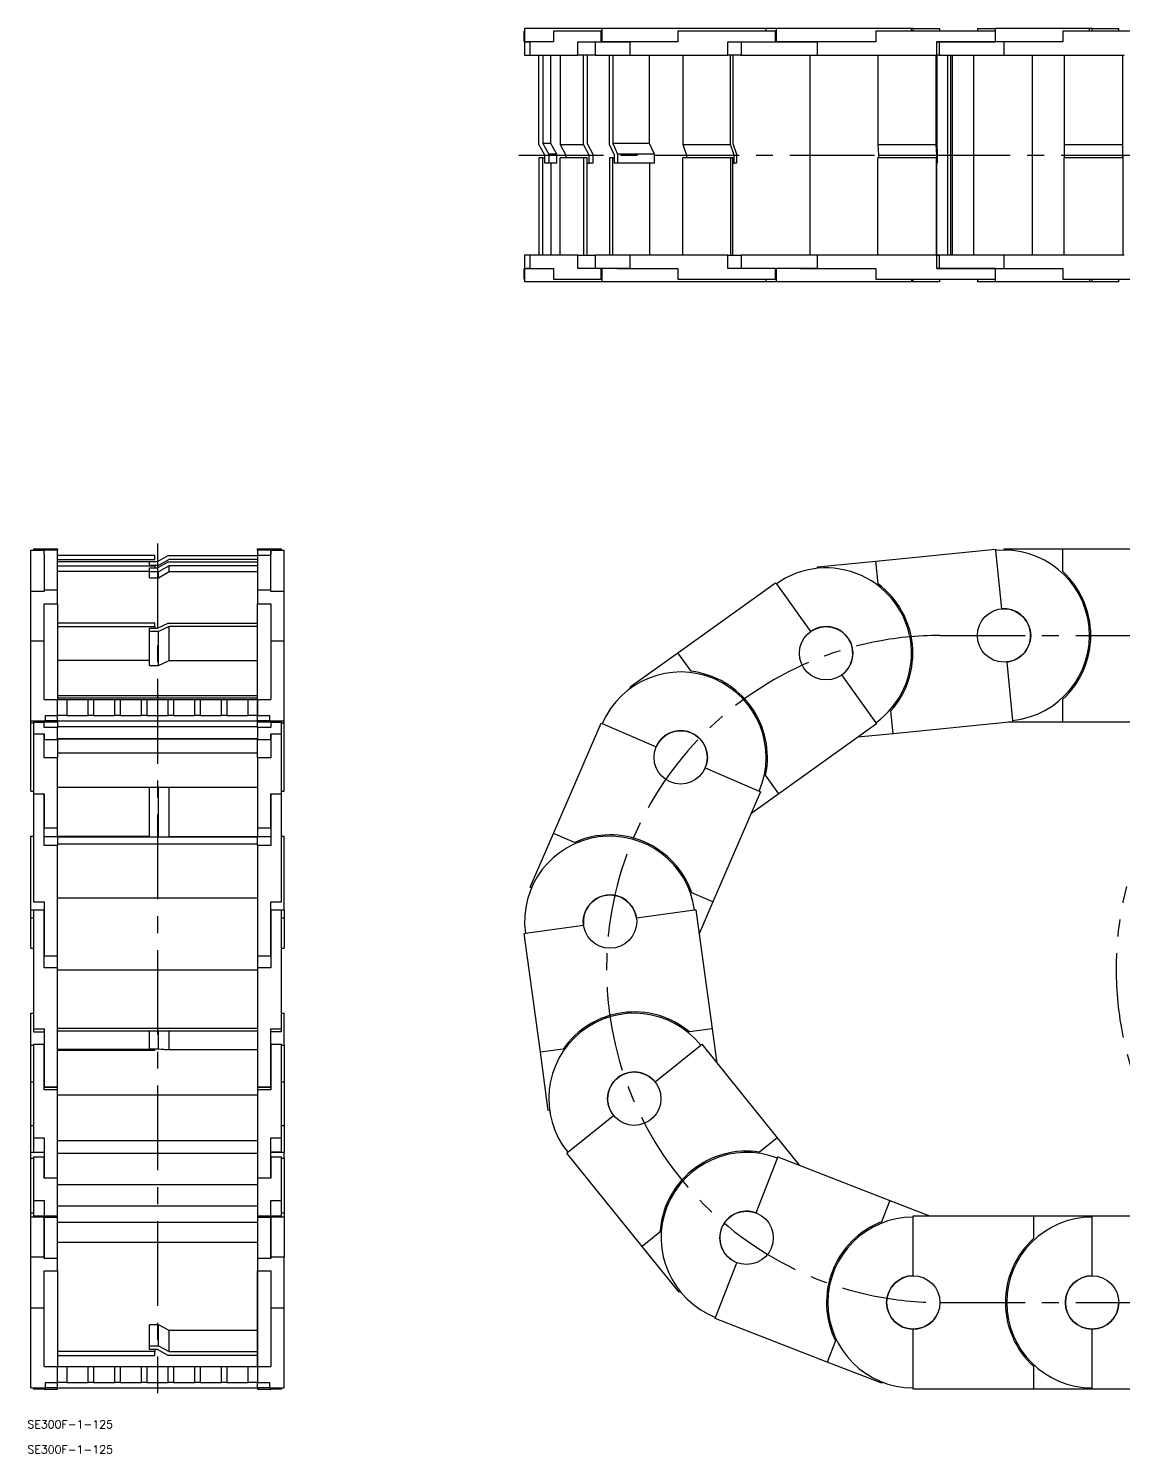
# Model space of a CAD drawing. Extents: x -186 to 859, y -439 to 95.
# Drawn here: x -186 to 225, y -439 to 95 of the extents above; entities that cross this region are included whole.
import ezdxf

# ---------------------------------------------------------------- set-up
doc = ezdxf.new("R2010")
doc.units = 0
doc.linetypes.add('CENTER', pattern=[50.8, 31.75, -6.35, 6.35, -6.35])
doc.linetypes.add('PHANTOM', pattern=[63.5, 31.75, -6.35, 6.35, -6.35, 6.35, -6.35])
doc.layers.get('0').update_dxf_attribs({"linetype": 'CONTINUOUS'})
doc.layers.add('CENTER', color=1, linetype='CONTINUOUS')
doc.styles.get("Standard").update_dxf_attribs({"font": 'txt.shx', "height": 3, "bigfont": 'bigfont.shx'})

# ---------------------------------------------------------------- blocks, each defined once
blk = doc.blocks.new('*U2')
at = {"color": 7, "linetype": 'CONTINUOUS'}
blk.add_text('SE300F-1-125', height=3, dxfattribs=at).set_placement((-186.02, -429.69))
blk = doc.blocks.new('*U3')
at = {"color": 7, "linetype": 'CONTINUOUS'}
blk.add_text('SE300F-1-125', height=3, dxfattribs=at).set_placement((-186.02, -439.11))

msp = doc.modelspace()

# ---------------------------------------------------------------- linework, layer by layer
at = {"color": 7, "linetype": 'CONTINUOUS'}
for p, q in [((0, 90), (0, 94)), ((0.19926, 94), (0, 94)), ((29.297576, 95), (0.19926, 95)), ((29.297576, 95), (0.19926, 95)), ((0.19926, 95), (0.19926, 90)), ((29.297576, 95), (9.292875, 95)), ((28.838318, 94), (11.045984, 94)), ((11.045984, 94), (11.045984, 90)), ((28.838318, 90), (28.838318, 94)), ((29.297576, 94), (28.838318, 94)), ((90.690069, 95), (29.297576, 95)), ((29.297576, 94), (29.297576, 95)), ((29.297576, 90), (29.297576, 94)), ((57.645991, 94), (57.645991, 90)), ((94.226645, 94), (57.645991, 94)), ((94.517844, 95), (90.690069, 95)), ((90.690069, 94), (90.690069, 95)), ((94.226645, 90), (94.226645, 94)), ((94.517844, 94), (94.226645, 94)), ((145.154597, 95), (94.517844, 95)), ((94.517844, 94), (94.517844, 95)), ((94.517844, 90), (94.517844, 94)), ((131.807705, 94), (131.807705, 90)), ((176.58388, 94), (131.807705, 94)), ((145.821347, 95), (145.150299, 95)), ((145.154597, 94), (145.154597, 95)), ((145.821347, 95), (155.821347, 95)), ((145.821347, 95), (155.821347, 95)), ((145.821347, 94), (145.821347, 95)), ((155.821347, 94), (155.821347, 95)), ((169.821347, 95), (176.633687, 95)), ((169.821347, 95), (169.821347, 94)), ((176.58388, 90), (176.58388, 94)), ((176.633687, 94), (176.58388, 94)), ((211.821347, 95), (176.633687, 95)), ((211.821347, 95), (176.633687, 95)), ((176.633687, 94), (176.633687, 95)), ((176.633687, 90), (176.633687, 94)), ((201.821347, 94), (201.821347, 90)), ((246.821347, 94), (201.821347, 94)), ((211.821347, 94), (211.821347, 95)), ((212.821347, 95), (211.821347, 95)), ((212.821347, 95), (222.821347, 95)), ((212.821347, 94), (212.821347, 95)), ((222.821347, 94), (222.821347, 95)), ((0, 90), (0.19926, 90)), ((0.19926, 90), (0.19926, 85)), ((2.34751, 90), (0.19926, 90)), ((0.19926, 90), (0.725919, 90)), ((0.725919, 90), (0.725919, 89.995)), ((0.725919, 89.995), (2.348301, 89.995)), ((2.34751, 85), (2.34751, 90)), ((11.045984, 90), (2.34751, 90)), ((20.139844, 85), (20.139844, 90)), ((20.139844, 90), (28.838318, 90)), ((26.690069, 90), (26.690069, 85)), ((28.838318, 90), (29.297576, 90)), ((39.762116, 90), (29.297576, 90)), ((29.297576, 90), (34.72347, 90)), ((34.72347, 90), (34.72347, 89.995)), ((34.72347, 89.995), (39.762121, 89.995)), ((57.645991, 90), (39.762116, 90)), ((39.762116, 85), (39.762116, 90)), ((76.34277, 90), (94.226645, 90)), ((76.34277, 85), (76.34277, 90)), ((81.338731, 89.995), (81.338731, 85)), ((94.226645, 90), (94.517844, 90)), ((109.91713, 90), (94.517844, 90)), ((94.517844, 90), (103.580248, 90)), ((94.517844, 90), (103.580248, 90)), ((103.580248, 90), (103.580248, 89.995)), ((103.580248, 89.995), (109.91713, 89.995)), ((131.807705, 90), (109.91713, 90)), ((109.91713, 85), (109.91713, 90)), ((179.821347, 90), (154.693305, 90)), ((154.693305, 90), (176.58388, 90)), ((154.693305, 85), (154.693305, 90)), ((155.547823, 89.995), (155.547823, 85)), ((176.58388, 90), (176.633687, 90)), ((201.821347, 90), (179.821347, 90)), ((179.821347, 85), (179.821347, 90)), ((0.19926, 85), (2.34751, 85)), ((2.34751, 85), (20.139844, 85)), ((5.530692, 51.5), (5.530692, 85)), ((7.016812, 85), (7.016812, 51.901924)), ((10.002774, 51.901924), (10.002774, 85)), ((13.539965, 85), (13.539965, 51.5)), ((26.690069, 85), (20.139844, 85)), ((22.23844, 51.5), (22.23844, 85)), ((23.616213, 85), (23.616213, 51.901924)), ((26.690069, 85), (39.762116, 85)), ((32.06914, 51.5), (32.06914, 85)), ((33.23665, 85), (33.23665, 51.901924)), ((39.762116, 85), (76.34277, 85)), ((47.049195, 51.901924), (47.049195, 85)), ((59.508439, 85), (59.508439, 51.5)), ((81.338731, 85), (76.34277, 85)), ((77.392314, 51.5), (77.392314, 85)), ((78.265912, 85), (78.265912, 51.901924)), ((81.154597, 85), (109.91713, 85)), ((107.194289, 10), (107.194289, 85)), ((109.91713, 85), (154.693305, 85)), ((132.554254, 85), (132.554254, 51.5)), ((154.444828, 51.5), (154.444828, 85)), ((154.59425, 85), (154.59425, 51.901924)), ((155.547823, 85), (154.693305, 85)), ((155.547823, 85), (179.821347, 85)), ((158.727239, 10), (158.727239, 85)), ((159.769423, 85), (159.769423, 10)), ((160.42169, 85), (160.42169, 10)), ((168.321347, 85), (168.321347, 10)), ((179.821347, 85), (224.821347, 85)), ((190.321347, 85), (190.321347, 10)), ((202.321347, 85), (202.321347, 51.5)), ((224.321347, 51.5), (224.321347, 85)), ((7.818723, 47.5), (5.530692, 51.5)), ((7.016812, 51.901924), (9.304843, 47.901924)), ((10.002774, 51.901924), (7.016812, 51.901924)), ((12.290805, 47.901924), (10.002774, 51.901924)), ((13.539965, 51.5), (15.661186, 47.5)), ((13.539965, 51.5), (22.23844, 51.5)), ((24.35966, 47.5), (22.23844, 51.5)), ((23.616213, 51.901924), (25.737433, 47.901924)), ((33.866639, 47.5), (32.06914, 51.5)), ((47.049195, 51.901924), (33.23665, 51.901924)), ((33.23665, 51.901924), (35.034149, 47.901924)), ((48.846695, 47.901924), (47.049195, 51.901924)), ((59.508439, 51.5), (60.853431, 47.5)), ((59.508439, 51.5), (77.392314, 51.5)), ((78.737306, 47.5), (77.392314, 51.5)), ((78.265912, 51.901924), (79.610904, 47.901924)), ((132.554254, 51.5), (132.784303, 47.5)), ((132.554254, 51.5), (154.444828, 51.5)), ((154.674878, 47.5), (154.444828, 51.5)), ((154.59425, 51.901924), (154.824299, 47.901924)), ((202.321347, 51.5), (202.321347, 47.5)), ((202.321347, 51.5), (224.321347, 51.5)), ((224.321347, 47.5), (224.321347, 51.5)), ((5.530692, 46.5), (5.530692, 10)), ((7.016812, 46.5), (5.530692, 46.5)), ((7.016812, 10), (7.016812, 46.5)), ((7.016812, 46.5), (7.818723, 46.5)), ((7.818723, 44.5), (7.818723, 47.5)), ((9.304843, 44.5), (7.818723, 44.5)), ((9.304843, 47.901924), (9.304843, 44.5)), ((12.290805, 47.901924), (9.304843, 47.901924)), ((12.290805, 44.5), (9.304843, 44.5)), ((10.002774, 44.5), (10.002774, 10)), ((12.290805, 44.5), (12.290805, 47.901924)), ((13.539965, 10), (13.539965, 46.5)), ((22.23844, 46.5), (13.539965, 46.5)), ((15.661186, 47.5), (24.35966, 47.5)), ((15.661186, 47.5), (15.661186, 46.5)), ((22.23844, 46.5), (22.23844, 10)), ((23.616213, 46.5), (22.23844, 46.5)), ((23.616213, 10), (23.616213, 46.5)), ((23.616213, 44.5), (24.35966, 44.5)), ((24.35966, 44.5), (24.35966, 47.5)), ((25.737433, 44.5), (24.35966, 44.5)), ((25.737433, 47.901924), (25.737433, 44.5)), ((32.06914, 46.5), (32.06914, 10)), ((33.23665, 46.5), (32.06914, 46.5)), ((33.23665, 10), (33.23665, 46.5)), ((33.23665, 46.5), (33.866639, 46.5)), ((33.866639, 44.5), (33.866639, 47.5)), ((35.034149, 44.5), (33.866639, 44.5)), ((35.034149, 47.901924), (35.034149, 44.5)), ((48.846695, 47.901924), (35.034149, 47.901924)), ((48.846695, 44.5), (35.034149, 44.5)), ((47.049195, 44.5), (47.049195, 10)), ((48.846695, 44.5), (48.846695, 47.901924)), ((59.508439, 10), (59.508439, 46.5)), ((77.392314, 46.5), (59.508439, 46.5)), ((60.853431, 47.5), (78.737306, 47.5)), ((60.853431, 47.5), (60.853431, 46.5)), ((77.392314, 46.5), (77.392314, 10)), ((78.265912, 46.5), (77.392314, 46.5)), ((78.265912, 10), (78.265912, 46.5)), ((78.265912, 44.5), (78.737306, 44.5)), ((78.737306, 44.5), (78.737306, 47.5)), ((79.610904, 44.5), (78.737306, 44.5)), ((79.610904, 47.901924), (79.610904, 44.5)), ((132.554254, 10), (132.554254, 46.5)), ((154.444828, 46.5), (132.554254, 46.5)), ((132.784303, 47.5), (154.674878, 47.5)), ((132.784303, 47.5), (132.784303, 46.5)), ((154.444828, 46.5), (154.444828, 10)), ((154.59425, 46.5), (154.444828, 46.5)), ((154.59425, 10), (154.59425, 46.5)), ((154.59425, 44.5), (154.674878, 44.5)), ((154.674878, 44.5), (154.674878, 47.5)), ((154.824299, 44.5), (154.674878, 44.5)), ((154.824299, 47.901924), (154.824299, 44.5)), ((202.321347, 47.5), (224.321347, 47.5)), ((202.321347, 47.5), (202.321347, 46.5)), ((202.321347, 10), (202.321347, 46.5)), ((224.321347, 46.5), (202.321347, 46.5)), ((224.321347, 46.5), (224.321347, 47.5)), ((224.321347, 47.5), (224.321347, 46.5)), ((224.321347, 46.5), (224.321347, 10)), ((0.19926, 10), (0.19926, 5)), ((2.34751, 10), (0.19926, 10)), ((20.139844, 10), (2.34751, 10)), ((2.34751, 5), (2.34751, 10)), ((20.139844, 5), (20.139844, 10)), ((20.139844, 10), (26.690069, 10)), ((26.690069, 10), (26.690069, 5)), ((39.762116, 10), (26.690069, 10)), ((76.34277, 10), (39.762116, 10)), ((39.762116, 5), (39.762116, 10)), ((76.34277, 5), (76.34277, 10)), ((76.34277, 10), (81.338731, 10)), ((109.91713, 10), (81.338731, 10)), ((81.338731, 10), (81.338731, 5.005)), ((154.693305, 10), (109.91713, 10)), ((109.91713, 5), (109.91713, 10)), ((179.821347, 10), (154.693305, 10)), ((154.693305, 5), (154.693305, 10)), ((154.693305, 10), (155.547823, 10)), ((155.547823, 10), (155.547823, 5.005)), ((224.821347, 10), (179.821347, 10)), ((179.821347, 5), (179.821347, 10)), ((0, 1), (0, 5)), ((0.19926, 5), (0, 5)), ((0, 1), (0.19926, 1)), ((0.19926, 5), (0.19926, 0)), ((0.19926, 5), (2.34751, 5)), ((29.297576, 0), (0.19926, 0)), ((29.297576, 0), (0.19926, 0)), ((2.347565, 5.005), (0.725919, 5.005)), ((0.725919, 5.005), (0.725919, 5)), ((2.34751, 5), (11.045984, 5)), ((11.045984, 5), (11.045984, 1)), ((11.045984, 1), (28.838318, 1)), ((28.838318, 5), (20.139844, 5)), ((28.838318, 1), (28.838318, 5)), ((29.297576, 5), (28.838318, 5)), ((28.838318, 1), (29.297576, 1)), ((29.297576, 1), (29.297576, 5)), ((34.72347, 5), (29.297576, 5)), ((29.297576, 0), (29.297576, 1)), ((94.517844, 0), (29.297576, 0)), ((39.762122, 5.005), (34.72347, 5.005)), ((34.72347, 5.005), (34.72347, 5)), ((34.72347, 5), (39.762116, 5)), ((39.762116, 5), (57.645991, 5)), ((57.645991, 5), (57.645991, 1)), ((57.645991, 1), (94.226645, 1)), ((94.226645, 5), (76.34277, 5)), ((90.690069, 0), (90.690069, 1)), ((94.226645, 1), (94.226645, 5)), ((94.517844, 5), (94.226645, 5)), ((94.226645, 1), (94.517844, 1)), ((94.517844, 1), (94.517844, 5)), ((103.580248, 5), (94.517844, 5)), ((103.580248, 5), (94.517844, 5)), ((94.517844, 0), (94.517844, 1)), ((145.821347, 0), (94.517844, 0)), ((109.91713, 5.005), (103.580248, 5.005)), ((103.580248, 5.005), (103.580248, 5)), ((103.580248, 5), (109.91713, 5)), ((109.91713, 5), (131.807705, 5)), ((131.807705, 5), (131.807705, 1)), ((131.807705, 1), (176.58388, 1)), ((145.154597, 1), (145.154597, 0)), ((155.821347, 0), (145.154597, 0)), ((155.821347, 0), (145.154597, 0)), ((145.821347, 0), (145.821347, 1)), ((154.693305, 5), (179.821347, 5)), ((176.58388, 5), (154.693305, 5)), ((155.821347, 0), (155.821347, 1)), ((169.821347, 1), (169.821347, 0)), ((176.633687, 0), (169.821347, 0)), ((176.58388, 1), (176.58388, 5)), ((176.633687, 5), (176.58388, 5)), ((176.58388, 1), (176.633687, 1)), ((176.633687, 1), (176.633687, 5)), ((176.633687, 0), (176.633687, 1)), ((212.821347, 0), (176.633687, 0)), ((179.821347, 5), (201.821347, 5)), ((201.821347, 5), (201.821347, 1)), ((201.821347, 1), (246.821347, 1)), ((211.821347, 1), (211.821347, 0)), ((222.821347, 0), (212.821137, 0)), ((212.821347, 0), (212.821347, 1)), ((222.821347, 0), (222.821347, 1)), ((-184.830106, -116.037546), (-184.830106, -100.5)), ((-184.830106, -116.037546), (-184.830106, -100.5)), ((-184.830106, -100.5), (-183.830106, -100.5)), ((-183.830106, -100), (-179.830106, -100)), ((-183.830106, -100), (-183.830106, -100.5)), ((-183.830106, -100.5), (-179.830106, -100.5)), ((-179.830106, -100), (-174.830106, -100)), ((-179.830106, -100.5), (-179.830106, -100)), ((-174.830106, -100.5), (-179.830106, -100.5)), ((-179.830106, -102.102632), (-179.830106, -100.5)), ((-174.830106, -100), (-174.830106, -100.5)), ((-174.830106, -115.517955), (-174.830106, -100.5)), ((-99.830106, -100), (-94.830106, -100)), ((-99.830106, -100.5), (-99.830106, -100)), ((-99.830106, -100.5), (-99.830106, -115.517955)), ((-94.830106, -100.5), (-99.830106, -100.5)), ((-94.830106, -100), (-90.830106, -100)), ((-94.830106, -100), (-94.830106, -100.5)), ((-94.830106, -100.5), (-90.830106, -100.5)), ((-94.830106, -115.517955), (-94.830106, -100.5)), ((-94.830106, -100.5), (-94.830106, -102.102632)), ((-90.830106, -100.5), (-90.830106, -100)), ((-90.830106, -100.5), (-89.830106, -100.5)), ((-89.830106, -116.037546), (-89.830106, -100.5)), ((131.807705, -104.644298), (176.58388, -100.161651)), ((176.58388, -100.161651), (176.633687, -100.659164)), ((176.633687, -100.659164), (178.825203, -122.549739)), ((179.821347, -100), (201.821347, -100)), ((179.821347, -100.5), (179.821347, -100)), ((201.821347, -100), (246.821347, -100)), ((201.821347, -108.578253), (201.821347, -100)), ((-179.830106, -102.102632), (-179.830106, -115.517955)), ((-179.825106, -102.102632), (-179.830106, -102.102632)), ((-138.330106, -102.5), (-174.830106, -102.5)), ((-174.830106, -104), (-138.330106, -104)), ((-140.330106, -104.89054), (-174.830106, -104.89054)), ((-174.830106, -106.383079), (-138.330106, -106.383079)), ((-140.330106, -104.809401), (-137.330106, -104.809401)), ((-140.330106, -106.309401), (-140.330106, -104.809401)), ((-136.928182, -106.309401), (-140.330106, -106.309401)), ((-138.330106, -104), (-138.330106, -102.5)), ((-138.330106, -106.383079), (-138.330106, -106.309401)), ((-138.330106, -106.383079), (-138.330106, -107.188454)), ((-137.330106, -104.809401), (-133.330106, -102.5)), ((-137.330106, -107.188454), (-133.330106, -104.89054)), ((-132.928182, -104), (-136.928182, -106.309401)), ((-132.928182, -106.383079), (-136.928182, -108.680993)), ((-133.330106, -102.5), (-99.830106, -102.5)), ((-133.330106, -104.89054), (-99.830106, -104.89054)), ((-99.830106, -104), (-132.928182, -104)), ((-99.830106, -106.383079), (-132.928182, -106.383079)), ((-132.928182, -108.574595), (-132.928182, -106.383079)), ((-99.830106, -102.353167), (-94.835106, -102.353167)), ((-94.830106, -102.102632), (-94.835106, -102.102632)), ((109.91713, -106.835814), (131.807705, -104.644298)), ((132.662222, -113.179883), (131.807705, -104.644298)), ((-140.330106, -108.574595), (-174.830106, -108.574595)), ((-140.330106, -107.188454), (-137.330106, -107.188454)), ((-140.330106, -108.680993), (-140.330106, -107.188454)), ((-136.928182, -108.680993), (-140.330106, -108.680993)), ((-140.330106, -110.872509), (-140.330106, -108.680993)), ((-140.330106, -110.872509), (-136.928182, -110.872509)), ((-136.928182, -110.872509), (-132.928182, -108.574595)), ((-136.928182, -110.872509), (-136.928182, -108.680993)), ((-132.928182, -108.574595), (-99.830106, -108.574595)), ((109.966937, -107.333327), (109.91713, -106.835814)), ((-179.830106, -116.037546), (-184.830106, -116.037546)), ((-184.830106, -134.5), (-184.830106, -116.037546)), ((-174.830106, -115.517955), (-179.830106, -115.517955)), ((-179.830106, -115.517955), (-179.830106, -116.037546)), ((-174.830106, -120.643594), (-174.830106, -115.517955)), ((-94.830106, -115.517955), (-99.830106, -115.517955)), ((-99.830106, -115.517955), (-99.830106, -120.643594)), ((-94.830106, -116.037546), (-94.830106, -115.517955)), ((-89.830106, -116.037546), (-94.830106, -116.037546)), ((-89.830106, -134.5), (-89.830106, -116.037546)), ((57.645991, -138.962736), (94.226645, -112.754802)), ((94.226645, -112.754802), (94.517844, -113.161254)), ((94.517844, -113.161254), (107.330612, -131.045129)), ((-179.830106, -134.5), (-179.830106, -120.643594)), ((-179.830106, -120.643594), (-174.830106, -120.643594)), ((-174.830106, -120.643594), (-174.830106, -156.5)), ((-99.830106, -156.5), (-99.830106, -120.643594)), ((-99.830106, -120.643594), (-94.830106, -120.643594)), ((-94.830106, -120.643594), (-94.830106, -134.5)), ((-138.330106, -127.891027), (-174.830106, -127.891027)), ((-138.330106, -129.110383), (-138.330106, -127.891027)), ((-137.330106, -129.768347), (-133.330106, -127.891027)), ((-133.330106, -127.891027), (-99.830106, -127.891027)), ((-174.830106, -129.110383), (-138.330106, -129.110383)), ((-140.330106, -129.768347), (-137.330106, -129.768347)), ((-140.330106, -130.987703), (-140.330106, -129.768347)), ((-136.928182, -130.987703), (-140.330106, -130.987703)), ((-140.330106, -143.80047), (-140.330106, -130.987703)), ((-138.330106, -129.110383), (-138.330106, -129.768347)), ((-132.928182, -129.110383), (-136.928182, -130.987703)), ((-136.928182, -143.80047), (-136.928182, -130.987703)), ((-99.830106, -129.110383), (-132.928182, -129.110383)), ((-132.928182, -141.92315), (-132.928182, -129.110383)), ((-184.830106, -164.5), (-184.830106, -134.5)), ((-184.830106, -134.5), (-179.830106, -134.5)), ((-179.830106, -156.5), (-179.830106, -134.5)), ((-94.830106, -134.5), (-89.830106, -134.5)), ((-94.830106, -134.5), (-94.830106, -156.5)), ((-89.830106, -164.5), (-89.830106, -134.5)), ((-140.330106, -141.92315), (-174.830106, -141.92315)), ((-140.330106, -143.80047), (-136.928182, -143.80047)), ((-136.928182, -143.80047), (-132.928182, -141.92315)), ((-132.928182, -141.92315), (-99.830106, -141.92315)), ((39.762116, -151.775504), (57.645991, -138.962736)), ((62.641953, -145.936027), (57.645991, -138.962736)), ((180.817491, -142.450261), (183.009007, -164.340836)), ((118.978582, -147.303197), (131.79135, -165.187072)), ((40.053316, -152.181955), (39.762116, -151.775504)), ((-179.830106, -156.5), (-174.830106, -156.5)), ((-174.830106, -155), (-99.830106, -155)), ((-99.830106, -155.952079), (-174.830106, -155.952079)), ((-174.830106, -162.5), (-174.830106, -156.5)), ((-174.830106, -156.5), (-171.330106, -156.5)), ((-171.330106, -156.5), (-163.330106, -156.5)), ((-171.330106, -156.5), (-171.330106, -162.5)), ((-163.330106, -162.5), (-163.330106, -156.5)), ((-163.330106, -156.5), (-161.330106, -156.5)), ((-161.330106, -156.5), (-161.330106, -162.5)), ((-161.330106, -156.5), (-153.330106, -156.5)), ((-153.330106, -162.5), (-153.330106, -156.5)), ((-153.330106, -156.5), (-151.330106, -156.5)), ((-151.330106, -156.5), (-151.330106, -162.5)), ((-151.330106, -156.5), (-143.330106, -156.5)), ((-143.330106, -162.5), (-143.330106, -156.5)), ((-143.330106, -156.5), (-141.330106, -156.5)), ((-141.330106, -156.5), (-133.330106, -156.5)), ((-141.330106, -156.5), (-141.330106, -162.5)), ((-133.330106, -162.5), (-133.330106, -156.5)), ((-133.330106, -156.5), (-131.330106, -156.5)), ((-131.330106, -156.5), (-131.330106, -162.5)), ((-131.330106, -156.5), (-123.330106, -156.5)), ((-123.330106, -162.5), (-123.330106, -156.5)), ((-123.330106, -156.5), (-121.330106, -156.5)), ((-121.330106, -156.5), (-121.330106, -162.5)), ((-121.330106, -156.5), (-113.330106, -156.5)), ((-113.330106, -162.5), (-113.330106, -156.5)), ((-113.330106, -156.5), (-111.330106, -156.5)), ((-111.330106, -156.5), (-103.330106, -156.5)), ((-111.330106, -156.5), (-111.330106, -162.5)), ((-103.330106, -162.5), (-103.330106, -156.5)), ((-103.330106, -156.5), (-99.830106, -156.5)), ((-99.830106, -156.5), (-99.830106, -162.5)), ((-99.830106, -156.5), (-94.830106, -156.5)), ((-99.830106, -165), (-99.830106, -157)), ((201.821347, -165), (201.821347, -156.421747)), ((-184.830106, -165.187072), (-184.830106, -164.340836)), ((-184.830106, -164.5), (-179.330106, -164.5)), ((-184.830106, -190.847191), (-184.830106, -164.5)), ((-184.830106, -165.187072), (-183.830106, -165.187072)), ((-183.830106, -164.5), (-183.830106, -165)), ((-183.830106, -165), (-179.830106, -165)), ((-183.830106, -165), (-183.830106, -169.320995)), ((-179.830106, -165), (-179.830106, -164.5)), ((-174.830106, -165), (-179.830106, -165)), ((-179.830106, -167.029865), (-179.830106, -165)), ((-179.330106, -162.5), (-174.830106, -162.5)), ((-179.330106, -164.5), (-179.330106, -162.5)), ((-174.830106, -164.5), (-179.330106, -164.5)), ((-171.330106, -162.5), (-174.830106, -162.5)), ((-174.830106, -164.5), (-174.830106, -162.5)), ((-174.830106, -164.5), (-99.830106, -164.5)), ((-174.830106, -164.5), (-174.830106, -167.029865)), ((-174.830106, -164.5), (-174.830106, -165)), ((-99.830106, -164.592107), (-174.830106, -164.592107)), ((-171.330106, -162.5), (-163.330106, -162.5)), ((-161.330106, -162.5), (-163.330106, -162.5)), ((-161.330106, -162.5), (-153.330106, -162.5)), ((-151.330106, -162.5), (-153.330106, -162.5)), ((-151.330106, -162.5), (-143.330106, -162.5)), ((-141.330106, -162.5), (-143.330106, -162.5)), ((-141.330106, -162.5), (-133.330106, -162.5)), ((-131.330106, -162.5), (-133.330106, -162.5)), ((-131.330106, -162.5), (-123.330106, -162.5)), ((-121.330106, -162.5), (-123.330106, -162.5)), ((-121.330106, -162.5), (-113.330106, -162.5)), ((-111.330106, -162.5), (-113.330106, -162.5)), ((-111.330106, -162.5), (-103.330106, -162.5)), ((-99.830106, -162.5), (-103.330106, -162.5)), ((-99.830106, -162.5), (-95.330106, -162.5)), ((-99.830106, -164.5), (-99.830106, -162.5)), ((-95.330106, -164.5), (-99.830106, -164.5)), ((-94.830106, -165), (-99.830106, -165)), ((-99.830106, -167.029865), (-99.830106, -165)), ((-95.330106, -162.5), (-95.330106, -164.5)), ((-95.330106, -164.5), (-89.830106, -164.5)), ((-94.830106, -164.5), (-94.830106, -165)), ((-94.830106, -164.838349), (-94.830106, -167.029865)), ((-94.830106, -165), (-90.830106, -165)), ((-90.830106, -165), (-90.830106, -164.5)), ((-90.830106, -169.320995), (-90.830106, -165)), ((-90.830106, -165.187072), (-89.830106, -165.187072)), ((-89.830106, -165.187072), (-89.830106, -164.340836)), ((-89.830106, -165.187072), (-89.830106, -164.340836)), ((-89.830106, -190.847191), (-89.830106, -164.5)), ((11.045984, -206.678038), (28.838318, -165.344845)), ((28.838318, -165.344845), (29.297576, -165.542538)), ((29.297576, -165.542538), (49.504915, -174.241012)), ((131.79135, -165.187072), (132.082549, -165.593523)), ((138.282639, -169.320995), (137.428121, -160.78541)), ((183.058814, -164.838349), (138.282639, -169.320995)), ((201.821347, -165), (181.444116, -165)), ((183.009007, -164.340836), (183.058814, -164.838349)), ((246.821347, -165), (201.821347, -165)), ((-183.830106, -169.320995), (-179.830106, -169.320995)), ((-183.830106, -169.320995), (-183.830106, -191.801457)), ((-174.830106, -167.029865), (-179.830106, -167.029865)), ((-179.830106, -169.320995), (-179.830106, -171.512512)), ((-179.830106, -178.406291), (-179.830106, -169.320995)), ((-99.830106, -166.783623), (-174.830106, -166.783623)), ((-174.830106, -171.512512), (-174.830106, -167.029865)), ((-94.830106, -167.029865), (-99.830106, -167.029865)), ((-99.830106, -167.029865), (-99.830106, -171.512512)), ((-94.830106, -169.320995), (-90.830106, -169.320995)), ((-94.830106, -171.512512), (-94.830106, -169.320995)), ((-94.830106, -169.320995), (-94.830106, -178.406291)), ((-90.830106, -191.801457), (-90.830106, -169.320995)), ((132.082549, -165.593523), (95.501896, -191.801457)), ((138.282639, -169.320995), (125.027601, -170.647988)), ((-179.830106, -171.512512), (-174.830106, -171.512512)), ((-174.830106, -171.122946), (-99.830106, -171.122946)), ((-99.830106, -171.342404), (-174.830106, -171.342404)), ((-174.830106, -171.512512), (-174.830106, -178.406291)), ((-99.830106, -171.512512), (-94.830106, -171.512512)), ((-99.830106, -178.406291), (-99.830106, -171.512512)), ((-174.830106, -178.406291), (-179.830106, -178.406291)), ((-99.830106, -176.665232), (-174.830106, -176.665232)), ((-174.830106, -204.614225), (-174.830106, -178.406291)), ((-99.830106, -178.406291), (-99.830106, -204.614225)), ((-94.830106, -178.406291), (-99.830106, -178.406291)), ((67.875223, -182.148716), (88.082562, -190.847191)), ((95.501896, -191.801457), (90.505934, -184.828167)), ((-184.830106, -190.847191), (-183.830106, -190.847191)), ((-183.830106, -190.847191), (-183.830106, -191.044883)), ((-183.830106, -191.801457), (-179.830106, -191.801457)), ((-183.830106, -191.801457), (-183.830106, -232.378076)), ((-179.830106, -211.252222), (-179.830106, -191.801457)), ((-179.830106, -191.801457), (-179.830106, -204.614225)), ((-99.830106, -189.478), (-174.830106, -189.478)), ((-140.330106, -208.134066), (-140.330106, -189.478)), ((-136.928182, -208.134066), (-136.928182, -189.478)), ((-132.928182, -207.800321), (-132.928182, -189.478)), ((-94.830106, -191.801457), (-90.830106, -191.801457)), ((-94.830106, -191.801457), (-94.830106, -211.252222)), ((-94.830106, -204.614225), (-94.830106, -191.801457)), ((-90.830106, -190.847191), (-89.830106, -190.847191)), ((-90.830106, -191.044883), (-90.830106, -190.847191)), ((-90.830106, -232.378076), (-90.830106, -191.801457)), ((88.541819, -191.044883), (70.749485, -232.378076)), ((95.501896, -191.801457), (84.967253, -199.348923)), ((88.082562, -190.847191), (88.541819, -191.044883)), ((-184.830106, -235.392177), (-184.830106, -207.735396)), ((-184.830106, -235.392177), (-184.830106, -207.735396)), ((-184.830106, -207.735396), (-183.830106, -207.735396)), ((-179.830106, -204.614225), (-174.830106, -204.614225)), ((-179.825106, -207.860508), (-174.830106, -207.860508)), ((-174.830106, -207.860508), (-174.830106, -204.614225)), ((-140.330106, -207.800321), (-174.830106, -207.800321)), ((-174.830106, -207.860508), (-174.830106, -211.252222)), ((-99.830106, -208.134066), (-174.830106, -208.134066)), ((-134.390205, -208.134066), (-132.928182, -207.800321)), ((-132.928182, -207.800321), (-99.830106, -207.800321)), ((-99.830106, -204.614225), (-94.830106, -204.614225)), ((-99.830106, -204.614225), (-99.830106, -207.860508)), ((-99.830106, -204.614225), (-99.830106, -207.860508)), ((-99.830106, -211.252222), (-99.830106, -207.860508)), ((-99.830106, -207.860508), (-94.835106, -207.860508)), ((-90.830106, -207.735396), (-89.830106, -207.735396)), ((-89.830106, -235.392177), (-89.830106, -207.735396)), ((-89.830106, -235.392177), (-89.830106, -207.735396)), ((2.34751, -226.885377), (11.045984, -206.678038)), ((18.925241, -210.069752), (11.045984, -206.678038)), ((-174.830106, -211.252222), (-179.830106, -211.252222)), ((-99.830106, -210.723017), (-174.830106, -210.723017)), ((-174.830106, -252.585415), (-174.830106, -211.252222)), ((-99.830106, -211.252222), (-99.830106, -252.585415)), ((-94.830106, -211.252222), (-99.830106, -211.252222)), ((2.806767, -227.08307), (2.34751, -226.885377)), ((70.749485, -232.378076), (62.870228, -228.986362)), ((-183.830106, -232.378076), (-179.830106, -232.378076)), ((-179.830106, -232.378076), (-179.830106, -252.585415)), ((-99.830106, -230.930356), (-174.830106, -230.930356)), ((-94.830106, -232.378076), (-90.830106, -232.378076)), ((-94.830106, -252.585415), (-94.830106, -232.378076)), ((70.749485, -232.378076), (65.625577, -244.281375)), ((-184.830106, -249.735396), (-184.830106, -235.392177)), ((-184.830106, -249.735396), (-184.830106, -235.392177)), ((-184.830106, -235.392177), (-183.830106, -235.392177)), ((-184.830106, -238.37814), (-184.830106, -235.392177)), ((-184.830106, -238.37814), (-183.830106, -238.37814)), ((-183.830106, -235.324315), (-183.830106, -279.907906)), ((-183.830106, -235.324315), (-179.830106, -235.324315)), ((-179.830106, -257.120737), (-179.830106, -235.324315)), ((-94.830106, -235.324315), (-90.830106, -235.324315)), ((-94.830106, -235.324315), (-94.830106, -257.120737)), ((-90.830106, -279.907906), (-90.830106, -235.324315)), ((-90.830106, -235.392177), (-89.830106, -235.392177)), ((-90.830106, -238.37814), (-89.830106, -238.37814)), ((-89.830106, -235.392177), (-89.830106, -249.735396)), ((-89.830106, -235.392177), (-89.830106, -249.735396)), ((-89.830106, -235.392177), (-89.830106, -238.37814)), ((-89.830106, -238.37814), (-89.830106, -241.092652)), ((42.106725, -238.37814), (63.903147, -235.392177)), ((63.903147, -235.392177), (64.39852, -235.324315)), ((64.39852, -235.324315), (70.506172, -279.907906)), ((-89.830106, -241.092652), (-89.830106, -244.078615)), ((0, -244.146478), (0.495373, -244.078615)), ((6.107651, -288.730069), (0, -244.146478)), ((0.495373, -244.078615), (22.291795, -241.092652)), ((-184.830106, -249.735396), (-183.830106, -249.735396)), ((-90.830106, -249.735396), (-89.830106, -249.735396)), ((-179.830106, -252.585415), (-174.830106, -252.585415)), ((-174.830106, -257.120737), (-174.830106, -252.585415)), ((-174.830106, -257.120737), (-174.830106, -252.585415)), ((-99.830106, -252.585415), (-94.830106, -252.585415)), ((-99.830106, -252.585415), (-99.830106, -257.120737)), ((-99.830106, -252.585415), (-99.830106, -257.120737)), ((-174.830106, -257.120737), (-179.830106, -257.120737)), ((-174.830106, -301.704328), (-174.830106, -257.120737)), ((-99.830106, -257.955424), (-174.830106, -257.955424)), ((-99.830106, -257.120737), (-99.830106, -301.704328)), ((-94.830106, -257.120737), (-99.830106, -257.120737)), ((-184.830106, -286.024435), (-184.830106, -274.11541)), ((-184.830106, -286.024435), (-184.830106, -274.11541)), ((-184.830106, -274.11541), (-183.830106, -274.11541)), ((-90.830106, -274.11541), (-89.830106, -274.11541)), ((-89.830106, -286.024435), (-89.830106, -274.11541)), ((-89.830106, -286.024435), (-89.830106, -274.11541)), ((-183.830106, -279.907906), (-179.830106, -279.907906)), ((-183.830106, -279.907906), (-183.830106, -281.072194)), ((-183.830106, -281.072194), (-179.830106, -281.072194)), ((-179.830106, -279.907906), (-179.830106, -301.704328)), ((-99.830106, -279.751846), (-174.830106, -279.751846)), ((-99.830106, -280.769788), (-174.830106, -280.769788)), ((-140.330106, -287.378348), (-140.330106, -280.769788)), ((-136.928182, -287.378348), (-136.928182, -280.769788)), ((-132.928182, -287.691793), (-132.928182, -280.769788)), ((-94.830106, -279.907906), (-90.830106, -279.907906)), ((-94.830106, -301.704328), (-94.830106, -279.907906)), ((-90.830106, -281.072194), (-94.830106, -281.072194)), ((-90.830106, -281.072194), (-90.830106, -279.907906)), ((70.506172, -279.907906), (62.007298, -281.072194)), ((70.506172, -279.907906), (72.265078, -292.747267)), ((-184.830106, -299.83698), (-184.830106, -286.024435)), ((-184.830106, -286.024435), (-183.830106, -286.024435)), ((-183.830106, -285.710513), (-179.830106, -285.710513)), ((-183.830106, -285.710513), (-183.830106, -320.735815)), ((-179.830106, -302.833994), (-179.830106, -285.710513)), ((-138.330106, -287.691793), (-174.830106, -287.691793)), ((-174.830106, -287.895382), (-138.330106, -287.895382)), ((-140.330106, -287.378348), (-136.928182, -287.378348)), ((-140.330106, -287.581937), (-140.330106, -287.378348)), ((-137.330106, -287.581937), (-140.330106, -287.581937)), ((-138.330106, -287.581937), (-138.330106, -287.691793)), ((-138.330106, -287.895382), (-138.330106, -287.691793)), ((-133.330106, -287.895382), (-137.330106, -287.581937)), ((-136.928182, -287.378348), (-132.928182, -287.691793)), ((-132.928182, -287.691793), (-99.830106, -287.691793)), ((-94.830106, -285.710513), (-90.830106, -285.710513)), ((-94.830106, -285.710513), (-94.830106, -302.833994)), ((-90.830106, -320.735815), (-90.830106, -285.710513)), ((-90.830106, -286.024435), (-89.830106, -286.024435)), ((-89.830106, -286.024435), (-89.830106, -299.83698)), ((14.606525, -287.565781), (6.107651, -288.730069)), ((49.076275, -299.83698), (66.199756, -286.024435)), ((66.199756, -286.024435), (66.588926, -285.710513)), ((66.588926, -285.710513), (94.841859, -320.735815)), ((9.093614, -310.526491), (6.107651, -288.730069)), ((-184.830106, -316.022874), (-184.830106, -296.11541)), ((-89.830106, -296.11541), (-89.830106, -316.022874)), ((-184.830106, -312.393839), (-184.830106, -299.83698)), ((-184.830106, -312.393839), (-184.830106, -299.83698)), ((-184.830106, -299.83698), (-183.830106, -299.83698)), ((-179.830106, -301.704328), (-174.830106, -301.704328)), ((-179.830106, -301.772191), (-174.830106, -301.772191)), ((-174.830106, -302.833994), (-179.830106, -302.833994)), ((-174.830106, -301.772191), (-174.830106, -301.704328)), ((-174.830106, -302.833994), (-174.830106, -301.772191)), ((-174.830106, -335.923005), (-174.830106, -302.833994)), ((-99.830106, -301.704328), (-94.830106, -301.704328)), ((-99.830106, -301.704328), (-99.830106, -301.772191)), ((-99.830106, -301.772191), (-99.830106, -335.923005)), ((-99.830106, -301.772191), (-99.830106, -335.923005)), ((-99.830106, -301.772191), (-94.830106, -301.772191)), ((-99.830106, -302.833994), (-99.830106, -335.923005)), ((-94.830106, -302.833994), (-99.830106, -302.833994)), ((-90.830106, -299.83698), (-89.830106, -299.83698)), ((-99.830106, -304.792772), (-174.830106, -304.792772)), ((9.588988, -310.458628), (9.093614, -310.526491)), ((16.385993, -326.206384), (33.509474, -312.393839)), ((-184.830106, -326.206384), (-184.830106, -316.022874)), ((-184.830106, -316.11541), (-184.830106, -316.022874)), ((-184.830106, -316.11541), (-183.830106, -316.11541)), ((-90.830106, -316.11541), (-89.830106, -316.11541)), ((-89.830106, -316.022874), (-89.830106, -316.11541)), ((-89.830106, -316.11541), (-89.830106, -326.206384)), ((-183.830106, -320.735815), (-179.830106, -320.735815)), ((-183.830106, -320.735815), (-183.830106, -326.121611)), ((-179.830106, -320.735815), (-179.830106, -335.923005)), ((-99.830106, -321.916252), (-174.830106, -321.916252)), ((-94.830106, -320.735815), (-90.830106, -320.735815)), ((-94.830106, -335.923005), (-94.830106, -320.735815)), ((-90.830106, -326.121611), (-90.830106, -320.735815)), ((94.841859, -320.735815), (88.165062, -326.121611)), ((94.841859, -320.735815), (103.205541, -331.104313)), ((-184.830106, -326.206384), (-183.830106, -326.206384)), ((-179.830106, -326.264192), (-184.830106, -326.264192)), ((-184.830106, -328.43112), (-184.830106, -326.264192)), ((-184.830106, -348.941357), (-184.830106, -328.43112)), ((-184.830106, -328.43112), (-183.830106, -328.43112)), ((-183.830106, -326.121611), (-179.830106, -326.121611)), ((-183.830106, -326.121611), (-183.830106, -326.265597)), ((-183.830106, -327.964979), (-179.830106, -327.964979)), ((-183.830106, -327.964979), (-183.830106, -344.24276)), ((-183.830106, -328.432357), (-183.830106, -348.264201)), ((-179.830106, -326.264124), (-179.830106, -335.923005)), ((-179.830106, -326.264184), (-179.830106, -335.921928)), ((-179.830106, -335.923005), (-179.830106, -327.964979)), ((-99.830106, -326.625075), (-174.830106, -326.625075)), ((-90.830106, -326.121611), (-94.830106, -326.121611)), ((-89.830106, -326.264192), (-94.830106, -326.264192)), ((-94.830106, -327.964979), (-90.830106, -327.964979)), ((-94.830106, -327.964979), (-94.830106, -335.923005)), ((-90.830106, -326.206384), (-89.830106, -326.206384)), ((-90.830106, -344.24276), (-90.830106, -327.964979)), ((-90.830106, -328.43112), (-89.830106, -328.43112)), ((-89.830106, -328.43112), (-89.830106, -326.264192)), ((-89.830106, -328.43112), (-89.830106, -348.941357)), ((15.996823, -326.520306), (16.385993, -326.206384)), ((44.249757, -361.545608), (15.996823, -326.520306)), ((86.975638, -348.941357), (94.933664, -328.43112)), ((94.933664, -328.43112), (95.114528, -327.964979)), ((95.114528, -327.964979), (137.067286, -344.24276)), ((-174.830106, -335.923005), (-179.830106, -335.923005)), ((-174.830106, -352.200786), (-174.830106, -335.923005)), ((-94.830106, -335.923005), (-99.830106, -335.923005)), ((-99.830106, -335.923005), (-99.830106, -350.5)), ((-99.830106, -338.434578), (-174.830106, -338.434578)), ((-183.830106, -344.24276), (-179.830106, -344.24276)), ((-183.830106, -344.24276), (-183.830106, -350)), ((-179.830106, -344.24276), (-179.830106, -350.5)), ((-99.830106, -346.392605), (-174.830106, -346.392605)), ((-94.830106, -344.24276), (-90.830106, -344.24276)), ((-94.830106, -352.200786), (-94.830106, -344.24276)), ((-90.830106, -350), (-90.830106, -344.24276)), ((137.067286, -344.24276), (133.964287, -352.240123)), ((137.067286, -344.24276), (151.905431, -350)), ((-184.830106, -350.5), (-184.830106, -348.264192)), ((-184.830106, -350.5), (-184.830106, -348.264192)), ((-184.830106, -348.941357), (-183.830106, -348.941357)), ((-184.830106, -365.517955), (-184.830106, -350.5)), ((-179.830106, -350.5), (-184.830106, -350.5)), ((-183.830106, -350), (-179.830106, -350)), ((-183.830106, -350), (-183.830106, -350.5)), ((-179.830106, -349.976163), (-179.830106, -366.037546)), ((-179.830106, -350), (-174.830106, -350)), ((-179.830106, -350), (-179.830106, -350.5)), ((-179.830106, -365.517955), (-179.830106, -350.5)), ((-179.830106, -350.5), (-174.830106, -350.5)), ((-174.830106, -350.5), (-174.830106, -350)), ((-174.830106, -366.037546), (-174.830106, -350.5)), ((-174.830106, -366.037546), (-174.830106, -350.5)), ((-174.830106, -366.037546), (-174.830106, -350.5)), ((-99.830106, -352.5), (-174.830106, -352.5)), ((-99.830106, -350), (-94.830106, -350)), ((-99.830106, -350), (-99.830106, -350.5)), ((-99.830106, -350.5), (-99.830106, -406.499918)), ((-99.830106, -350.5), (-94.830106, -350.5)), ((-94.830106, -350), (-90.830106, -350)), ((-94.830106, -350.5), (-94.830106, -350)), ((-94.830106, -366.037546), (-94.830106, -350.472415)), ((-94.830106, -350.5), (-94.830106, -365.517955)), ((-89.830106, -350.5), (-94.830106, -350.5)), ((-90.830106, -348.941357), (-89.830106, -348.941357)), ((-90.830106, -350.5), (-90.830106, -350)), ((-89.830106, -348.264192), (-89.830106, -365.517955)), ((-89.830106, -348.264192), (-89.830106, -365.517955)), ((-89.830106, -350.5), (-89.830106, -365.517955)), ((145.821347, -350), (190.821347, -350)), ((145.821347, -350.5), (145.821347, -350)), ((145.821347, -372.5), (145.821347, -350.5)), ((190.821347, -350), (190.821347, -358.578253)), ((190.821347, -350), (212.821347, -350)), ((212.821347, -350), (257.821347, -350)), ((212.821347, -350.5), (212.821347, -350)), ((212.821347, -372.5), (212.821347, -350.5)), ((50.926554, -356.159812), (44.249757, -361.545608)), ((-99.830106, -360), (-174.830106, -360)), ((58.062302, -378.669088), (44.249757, -361.545608)), ((-179.830106, -365.517955), (-184.830106, -365.517955)), ((-184.830106, -384.5), (-184.830106, -365.517955)), ((-179.830106, -366.037546), (-179.830106, -365.517955)), ((-174.830106, -366.037546), (-179.830106, -366.037546)), ((-174.830106, -370.643594), (-174.830106, -366.037546)), ((-94.830106, -366.037546), (-99.830106, -366.037546)), ((-99.830106, -366.037546), (-99.830106, -370.643594)), ((-89.830106, -365.517955), (-94.830106, -365.517955)), ((-94.830106, -365.517955), (-94.830106, -366.037546)), ((-89.830106, -384.5), (-89.830106, -365.517955)), ((71.783042, -388.097264), (79.741068, -367.587027)), ((-179.830106, -384.5), (-179.830106, -370.643594)), ((-179.830106, -370.643594), (-174.830106, -370.643594)), ((-174.830106, -370.643594), (-174.830106, -406.5)), ((-99.830106, -406.5), (-99.830106, -370.643594)), ((-99.830106, -370.643594), (-94.830106, -370.643594)), ((-94.830106, -370.643594), (-94.830106, -384.5)), ((58.451472, -378.355167), (58.062302, -378.669088)), ((-184.830106, -384.5), (-179.830106, -384.5)), ((-184.830106, -414.5), (-184.830106, -384.5)), ((-179.830106, -406.5), (-179.830106, -384.5)), ((-94.830106, -384.5), (-89.830106, -384.5)), ((-94.830106, -384.5), (-94.830106, -406.5)), ((-89.830106, -414.5), (-89.830106, -384.5)), ((71.602178, -388.563406), (71.783042, -388.097264)), ((113.554935, -404.841187), (71.602178, -388.563406)), ((-136.928182, -390.820146), (-140.330106, -390.820146)), ((-140.330106, -398.778172), (-140.330106, -390.820146)), ((-132.928182, -392.973162), (-136.928182, -390.820146)), ((-136.928182, -398.778172), (-136.928182, -390.820146)), ((-99.830106, -392.973162), (-132.928182, -392.973162)), ((-132.928182, -400.931189), (-132.928182, -392.973162)), ((145.821347, -414.5), (145.821347, -392.5)), ((212.821347, -414.5), (212.821347, -392.5)), ((-140.330106, -398.778172), (-136.928182, -398.778172)), ((-140.330106, -400.176598), (-140.330106, -398.778172)), ((-137.330106, -400.176598), (-140.330106, -400.176598)), ((-138.330106, -400.176598), (-138.330106, -400.931189)), ((-133.330106, -402.329614), (-137.330106, -400.176598)), ((-136.928182, -398.778172), (-132.928182, -400.931189)), ((116.657933, -396.843824), (113.554935, -404.841187)), ((-138.330106, -400.931189), (-174.830106, -400.931189)), ((-174.830106, -402.329614), (-138.330106, -402.329614)), ((-138.330106, -402.329614), (-138.330106, -400.931189)), ((-99.830106, -402.329614), (-133.330106, -402.329614)), ((-132.928182, -400.931189), (-99.830106, -400.931189)), ((134.065172, -412.799214), (113.554935, -404.841187)), ((-179.830106, -406.5), (-174.830106, -406.5)), ((-174.830106, -406.5), (-171.330106, -406.5)), ((-174.830106, -412.5), (-174.830106, -406.5)), ((-171.330106, -406.5), (-163.330106, -406.5)), ((-171.330106, -406.5), (-171.330106, -412.5)), ((-163.330106, -406.5), (-161.330106, -406.5)), ((-163.330106, -412.5), (-163.330106, -406.5)), ((-161.330106, -406.5), (-153.330106, -406.5)), ((-161.330106, -406.5), (-161.330106, -412.5)), ((-153.330106, -406.5), (-151.330106, -406.5)), ((-153.330106, -412.5), (-153.330106, -406.5)), ((-151.330106, -406.5), (-143.330106, -406.5)), ((-151.330106, -406.5), (-151.330106, -412.5)), ((-143.330106, -406.5), (-141.330106, -406.5)), ((-143.330106, -412.5), (-143.330106, -406.5)), ((-141.330106, -406.5), (-133.330106, -406.5)), ((-141.330106, -406.5), (-141.330106, -412.5)), ((-133.330106, -406.5), (-131.330106, -406.5)), ((-133.330106, -412.5), (-133.330106, -406.5)), ((-131.330106, -406.5), (-123.330106, -406.5)), ((-131.330106, -406.5), (-131.330106, -412.5)), ((-123.330106, -406.5), (-121.330106, -406.5)), ((-123.330106, -412.5), (-123.330106, -406.5)), ((-121.330106, -406.5), (-113.330106, -406.5)), ((-121.330106, -406.5), (-121.330106, -412.5)), ((-113.330106, -406.5), (-111.330106, -406.5)), ((-113.330106, -412.5), (-113.330106, -406.5)), ((-111.330106, -406.5), (-103.330106, -406.5)), ((-111.330106, -406.5), (-111.330106, -412.5)), ((-103.330106, -406.5), (-99.830106, -406.5)), ((-103.330106, -412.5), (-103.330106, -406.5)), ((-99.830106, -406.5), (-94.830106, -406.5)), ((-99.830106, -406.5), (-99.830106, -412.5)), ((-99.830106, -406.99968), (-99.830106, -412.5)), ((190.821347, -406.421747), (190.821347, -415)), ((-184.830106, -414.5), (-179.330106, -414.5)), ((-183.830106, -414.5), (-183.830106, -415)), ((-179.830106, -415), (-183.830106, -415)), ((-179.830106, -414.5), (-179.830106, -415)), ((-179.830106, -415), (-174.830106, -415)), ((-179.330106, -412.5), (-174.830106, -412.5)), ((-179.330106, -414.5), (-179.330106, -412.5)), ((-174.830106, -414.5), (-179.330106, -414.5)), ((-171.330106, -412.5), (-174.830106, -412.5)), ((-174.830106, -414.5), (-174.830106, -412.5)), ((-174.830106, -414.5), (-99.830106, -414.5)), ((-174.830106, -415), (-174.830106, -414.5)), ((-171.330106, -412.5), (-163.330106, -412.5)), ((-161.330106, -412.5), (-163.330106, -412.5)), ((-161.330106, -412.5), (-153.330106, -412.5)), ((-151.330106, -412.5), (-153.330106, -412.5)), ((-151.330106, -412.5), (-143.330106, -412.5)), ((-141.330106, -412.5), (-143.330106, -412.5)), ((-141.330106, -412.5), (-133.330106, -412.5)), ((-131.330106, -412.5), (-133.330106, -412.5)), ((-131.330106, -412.5), (-123.330106, -412.5)), ((-121.330106, -412.5), (-123.330106, -412.5)), ((-121.330106, -412.5), (-113.330106, -412.5)), ((-111.330106, -412.5), (-113.330106, -412.5)), ((-111.330106, -412.5), (-103.330106, -412.5)), ((-99.830106, -412.5), (-103.330106, -412.5)), ((-99.830106, -412.5), (-95.330106, -412.5)), ((-99.830106, -414.5), (-99.830106, -412.5)), ((-95.330106, -414.5), (-99.830106, -414.5)), ((-99.830106, -414.5), (-99.830106, -415)), ((-99.830106, -415), (-94.830106, -415)), ((-95.330106, -412.5), (-95.330106, -414.5)), ((-95.330106, -414.5), (-89.830106, -414.5)), ((-94.830106, -415), (-94.830106, -414.5)), ((-90.830106, -415), (-94.830106, -415)), ((-90.830106, -415), (-90.830106, -414.5)), ((134.246036, -412.333072), (134.065172, -412.799214)), ((145.821347, -415), (145.821347, -414.5)), ((190.821347, -415), (145.821347, -415)), ((212.821347, -415), (190.821347, -415)), ((212.821347, -415), (212.821347, -414.5)), ((257.821347, -415), (212.821347, -415))]:
    msp.add_line(p, q, dxfattribs=at)
for centre in [(179.821347, -132.5), (113.154597, -139.174163), (113.154597, -139.174163), (58.690069, -178.194864), (58.690069, -178.194864), (32.19926, -239.735396), (32.19926, -239.735396), (41.292875, -306.11541), (41.292875, -306.11541), (83.358353, -358.264192), (83.358353, -358.264192), (145.821347, -382.5), (145.821347, -382.5), (212.821347, -382.5)]:
    msp.add_circle(centre, 10, dxfattribs=at)
for centre, radius, start, end in [((179.821347, -132.5), 32, 275.716965, 95.716965), ((179.821347, -132.5), 32, 275.716965, 95.716965), ((113.154597, -139.174163), 32, 305.61942, 125.61942), ((113.154597, -139.174163), 32, 305.61942, 125.61942), ((179.821347, -132.5), 32.5, 312.603667, 47.396333), ((113.154597, -139.174163), 32.5, 318.320631, 53.113298), ((113.154597, -139.174163), 32.5, 318.320631, 53.113298), ((179.821347, -132.5), 10, 275.716965, 95.716965), ((179.821347, -132.5), 10, 275.716965, 95.716965), ((113.154597, -139.174163), 10, 305.61942, 125.61942), ((113.154597, -139.174163), 10, 305.61942, 125.61942), ((58.690069, -178.194864), 32, 336.71, 156.71), ((58.690069, -178.194864), 32, 336.71, 156.71), ((58.690069, -178.194864), 32.5, 348.223087, 83.015753), ((58.690069, -178.194864), 32.5, 348.223087, 83.015753), ((58.690069, -178.194864), 10, 336.71, 156.71), ((58.690069, -178.194864), 10, 336.71, 156.71), ((32.19926, -239.735396), 32, 7.800579, 187.800579), ((32.19926, -239.735396), 32, 7.800579, 187.800579), ((32.19926, -239.735396), 32.5, 19.313666, 114.106333), ((32.19926, -239.735396), 32.5, 19.313666, 114.106333), ((32.19926, -239.735396), 10, 7.800579, 187.800579), ((32.19926, -239.735396), 10, 7.800579, 187.800579), ((41.292875, -306.11541), 32, 38.891159, 218.891159), ((41.292875, -306.11541), 32, 38.891159, 218.891159), ((41.292875, -306.11541), 32.5, 50.404246, 145.196912), ((41.292875, -306.11541), 32.5, 50.404246, 145.196912), ((41.292875, -306.11541), 10, 38.891159, 218.891159), ((41.292875, -306.11541), 10, 38.891159, 218.891159), ((83.358353, -358.264192), 32.5, 81.494826, 176.287492), ((83.358353, -358.264192), 32.5, 81.494826, 176.287492), ((83.358353, -358.264192), 32, 68.793614, 248.793614), ((83.358353, -358.264192), 32, 68.793614, 248.793614), ((83.358353, -358.264192), 10, 68.793614, 248.793614), ((83.358353, -358.264192), 10, 68.793614, 248.793614), ((145.821347, -382.5), 32.5, 111.397281, 206.189948), ((145.821347, -382.5), 32.5, 111.397281, 206.189948), ((145.821347, -382.5), 32, 90, 270), ((212.821347, -382.5), 32, 90, 270), ((212.821347, -382.5), 32.5, 132.603667, 227.396333), ((145.821347, -382.5), 10, 90, 270), ((212.821347, -382.5), 10, 90, 270), ((212.821347, -382.5), 10, 270, 0), ((145.821347, -382.5), 10, 270, 338.793614)]:
    msp.add_arc(centre, radius, start, end, dxfattribs=at)
at = {"color": 3, "linetype": 'PHANTOM'}
msp.add_arc((346.821347, -257.5), 125, 90, 270, dxfattribs=at)
at = {"layer": 'CENTER', "color": 1, "linetype": 'CENTER'}
for p, q in [((-2, 47.5), (576.821347, 47.5)), ((-137.330106, -98), (-137.330106, -416.5)), ((155.930496, -132.5), (476.821347, -132.5)), ((155.930496, -382.5), (576.821347, -382.5))]:
    msp.add_line(p, q, dxfattribs=at)
msp.add_arc((155.930496, -257.5), 125, 90, 270, dxfattribs=at)

# ---------------------------------------------------------------- block references
at = {"color": 7, "linetype": 'CONTINUOUS'}
for name in ['*U2', '*U3']:
    msp.add_blockref(name, (0, 0), dxfattribs=at)

doc.saveas('drawing.dxf')
